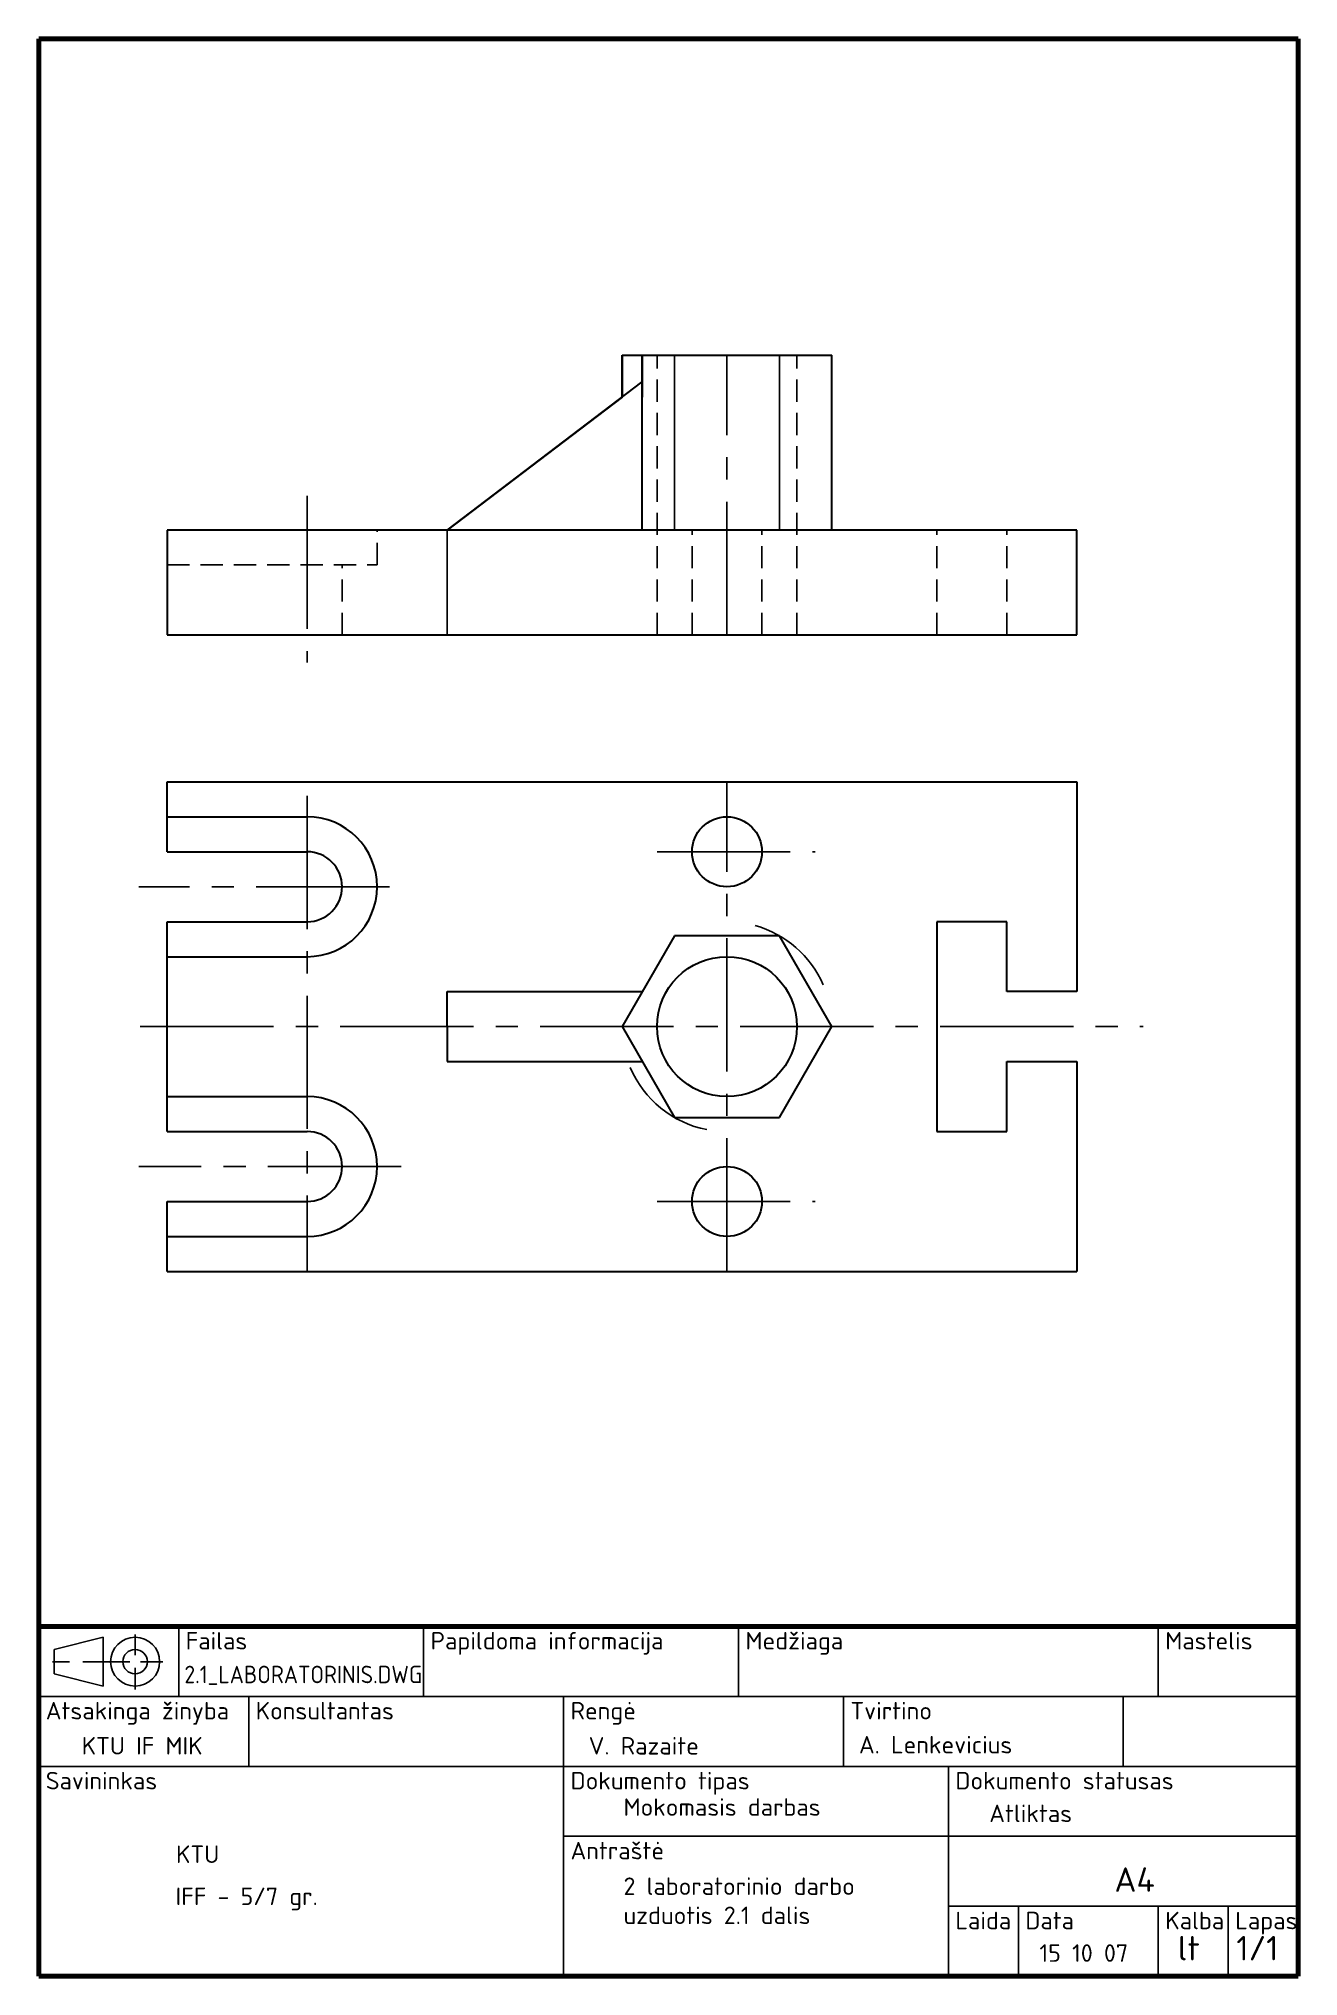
# Model space of a CAD drawing. Header units: millimetres. Extents: x 32 to 212, y -51 to 226.
import ezdxf

# ---------------------------------------------------------------- set-up
doc = ezdxf.new("R2010")
doc.units = ezdxf.units.MM
doc.linetypes.add('CENTER2', pattern=[28.575, 19.05, -3.175, 3.175, -3.175])
doc.linetypes.add('HIDDEN2', pattern=[4.7625, 3.175, -1.5875])
for name, color, linetype in [('Asines', 3, 'CENTER2'), ('Lenteles_tekstas', 7, 'Continuous'), ('Nematomos', 1, 'HIDDEN2')]:
    doc.layers.add(name, color=color, linetype=linetype)
doc.layers.add('Lenteles_blokas', color=7, linetype='Continuous', lineweight=70)
doc.layers.add('Pagrindinis', color=7, linetype='Continuous', lineweight=30)
doc.styles.add('ACISOTS', font='isocpeur.ttf')
doc.styles.add('LTISOTS', font='isocpeur.ttf')

msp = doc.modelspace()

# ---------------------------------------------------------------- linework, layer by layer
for p, q in [((122.5, 156), (122.5, 181)), ((137.5, 156), (137.5, 181))]:
    msp.add_line(p, q)
for start, end in [(23.5482, 74.3937), (202.8366, 258.9678)]:
    msp.add_arc((130, 85), 15, start, end)
at = {"layer": 'Asines'}
for p, q in [((130, 141), (130, 181)), ((70, 160.9), (70, 137.05)), ((90, 141), (90, 156)), ((130, 50), (130, 120)), ((70, 118), (70, 50)), ((120, 110), (142.59, 110)), ((81.76, 105), (45.96, 105)), ((90, 80), (90, 90)), ((46.15, 85), (189.5, 85)), ((83.44, 65), (45.96, 65)), ((120, 60), (142.59, 60))]:
    msp.add_line(p, q, dxfattribs=at)
at = {"layer": 'Lenteles_blokas'}
for p, q in [((211.64, 226.24), (31.64, 226.24)), ((31.64, 226.24), (31.64, -50.76)), ((211.64, -50.76), (211.64, 226.24)), ((31.64, -0.76), (211.64, -0.76)), ((31.64, -50.76), (211.64, -50.76))]:
    msp.add_line(p, q, dxfattribs=at)
at = {"layer": 'Lenteles_blokas', "lineweight": -3}
for p, q in [((33.86, -4.04), (40.86, -2.29)), ((40.86, -9.29), (40.86, -2.29)), ((45.41, -4.87), (45.41, -1.89)), ((51.64, -0.76), (51.64, -10.76)), ((86.64, -0.76), (86.64, -10.76)), ((131.64, -0.76), (131.64, -10.76)), ((191.64, -0.76), (191.64, -10.76)), ((33.86, -7.54), (33.86, -4.04)), ((36.02, -5.79), (33.58, -5.79)), ((40.86, -9.29), (33.86, -7.54)), ((44.64, -5.79), (37.96, -5.79)), ((45.41, -9.77), (45.41, -6.68)), ((49.38, -5.79), (46.18, -5.79)), ((31.64, -10.76), (211.64, -10.76)), ((61.64, -20.76), (61.64, -10.76)), ((106.64, -10.76), (106.64, -20.76)), ((146.64, -10.76), (146.64, -20.76)), ((186.64, -10.76), (186.64, -20.76)), ((31.64, -20.76), (211.64, -20.76)), ((106.64, -50.76), (106.64, -20.76)), ((161.64, -20.76), (161.64, -50.76)), ((106.64, -30.76), (211.64, -30.76)), ((161.64, -40.76), (211.64, -40.76)), ((171.64, -40.76), (171.64, -50.76)), ((191.64, -40.76), (191.64, -50.76)), ((201.64, -40.76), (201.64, -50.76))]:
    msp.add_line(p, q, dxfattribs=at)
for radius in [3.5, 1.75]:
    msp.add_circle((45.41, -5.79), radius, dxfattribs=at)
at = {"layer": 'Nematomos'}
for p, q in [((120, 141), (120, 181)), ((140, 141), (140, 181)), ((80, 151), (80, 156)), ((125, 141), (125, 156)), ((135, 141), (135, 156)), ((160, 141), (160, 156)), ((170, 141), (170, 156)), ((50, 151), (80, 151)), ((75, 141), (75, 151))]:
    msp.add_line(p, q, dxfattribs=at)
at = {"layer": 'Pagrindinis'}
for p, q in [((115, 175), (115, 181)), ((115, 181), (145, 181)), ((115, 181), (115, 175)), ((117.89, 156), (117.89, 181)), ((117.89, 181), (117.89, 175)), ((145, 156), (145, 181)), ((90, 156), (117.89, 177.2)), ((115, 175), (90, 156)), ((180, 156), (50, 156)), ((50, 156), (50, 141)), ((180, 141), (180, 156)), ((50, 141), (180, 141)), ((50, 120), (180, 120)), ((50, 110), (50, 120)), ((180, 120), (180, 90)), ((50, 115), (70, 115)), ((50, 110), (70, 110)), ((50, 100), (70, 100)), ((50, 70), (50, 100)), ((170, 100), (160, 100)), ((160, 100), (160, 70)), ((170, 90), (170, 100)), ((122.5, 97.99), (115, 85)), ((137.5, 97.99), (122.5, 97.99)), ((145, 85), (137.5, 97.99)), ((50, 95), (70, 95)), ((90, 85), (90, 90)), ((90, 90), (117.89, 90)), ((180, 90), (170, 90)), ((90, 85), (90, 80)), ((115, 85), (122.5, 72.01)), ((137.5, 72.01), (145, 85)), ((90, 80), (117.89, 80)), ((170, 70), (170, 80)), ((170, 80), (180, 80)), ((180, 80), (180, 50)), ((50, 75), (70, 75)), ((50, 70), (70, 70)), ((122.5, 72.01), (137.5, 72.01)), ((160, 70), (170, 70)), ((50, 50), (50, 60)), ((50, 60), (70, 60)), ((50, 55), (70, 55)), ((50, 50), (180, 50))]:
    msp.add_line(p, q, dxfattribs=at)
for centre, radius in [((130, 110), 5), ((130, 85), 10), ((130, 60), 5)]:
    msp.add_circle(centre, radius, dxfattribs=at)
for centre, radius in [((70, 105), 10), ((70, 105), 5), ((70, 65), 10), ((70, 65), 5)]:
    msp.add_arc(centre, radius, 270, 90, dxfattribs=at)

# ---------------------------------------------------------------- texts
at = {"style": 'LTISOTS'}
for s, p in [('A4', (185.37, -38.69)), ('lt', (194.43, -48.5)), ('1/1', (202.79, -48.5))]:
    msp.add_text(s, height=3.5, dxfattribs=at).set_placement(p)
at = {"layer": 'Lenteles_blokas', "lineweight": -3, "style": 'ACISOTS'}
for s, p in [('Failas', (52.64, -4.05)), ('Papildoma informacija', (87.64, -4.05)), ('Medžiaga', (132.64, -4.05)), ('Mastelis', (192.64, -4.05)), ('Atsakinga žinyba', (32.64, -14.05)), ('Konsultantas', (62.64, -14.05)), ('Rengė', (107.64, -14.05)), ('Tvirtino', (147.64, -14.05)), ('Savininkas', (32.64, -24.05)), ('Dokumento tipas', (107.64, -24.05)), ('Dokumento statusas', (162.64, -24.05)), ('Antraštė', (107.64, -34.05)), ('Laida', (162.64, -44.05)), ('Data', (172.64, -44.05)), ('Kalba', (192.64, -44.05)), ('Lapas', (202.64, -44.05))]:
    msp.add_text(s, height=2.5, dxfattribs=at).set_placement(p)
at = {"layer": 'Lenteles_blokas', "style": 'LTISOTS', "width": 0.9}
msp.add_text('2.1_LABORATORINIS.DWG', height=2.5, dxfattribs=at).set_placement((52.45, -8.87))
at = {"layer": 'Lenteles_tekstas', "style": 'LTISOTS'}
for s, p in [('KTU IF MIK', (37.77, -19.07)), ('V. Razaite', (110.23, -19.07)), ('A. Lenkevicius', (148.86, -18.91)), ('Atliktas', (167.48, -28.73)), ('KTU', (51.25, -34.57)), ('IFF - 5/7 gr.', (51.2, -40.59)), ('15 10 07', (174.65, -48.7))]:
    msp.add_text(s, height=2.5, dxfattribs=at).set_placement(p)
at = {"layer": 'Lenteles_tekstas', "char_height": 2.5, "width": 39.0575, "attachment_point": 1, "style": 'LTISOTS'}
for s, insert in [('Mokomasis darbas', (115.21, -25.33)), ('2 laboratorinio darbo uzduotis 2.1 dalis', (115.21, -36.64))]:
    msp.add_mtext(s, dxfattribs=dict(at, insert=insert))

doc.saveas('drawing.dxf')
